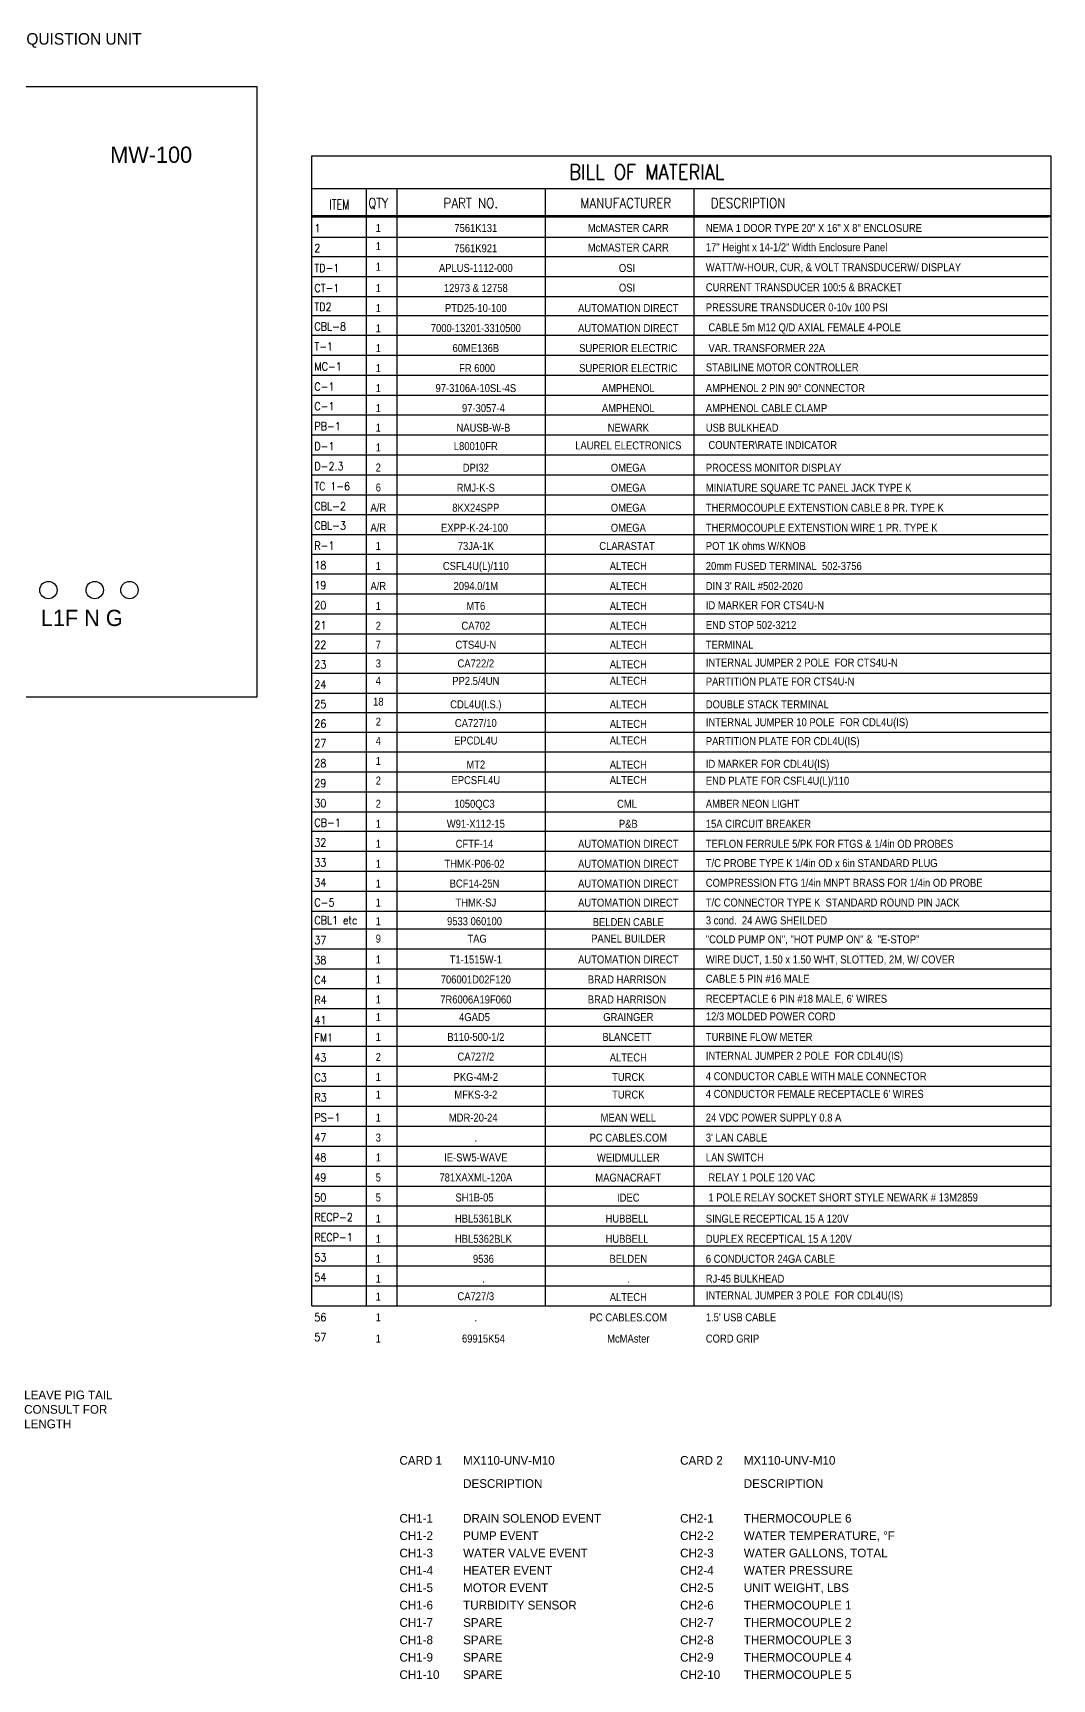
# Model space of a CAD drawing. Extents: x -159 to 139, y -25 to 155.
# Drawn here: x 95.5 to 139.5, y 82.9 to 153.9 of the extents above; entities that cross this region are included whole.
import ezdxf
from ezdxf import colors
from ezdxf.entities.mleader import LeaderData, LeaderLine
from ezdxf.enums import TextEntityAlignment as Align
from ezdxf.math import Vec2, Vec3

# ---------------------------------------------------------------- set-up
doc = ezdxf.new("R2010")
doc.units = 0
doc.header["$MEASUREMENT"] = 0
doc.layers.get('0').update_dxf_attribs({"linetype": 'CONTINUOUS'})
doc.layers.add('COMP', color=3, linetype='CONTINUOUS')
doc.layers.add('TEXT', color=4, linetype='CONTINUOUS')
doc.styles.add('SIMPLEX', font='SIMPLEX.shx')

msp = doc.modelspace()

# ---------------------------------------------------------------- linework, layer by layer
at = {"linetype": 'Continuous'}
for p, q in [((107.5, 148.625), (139.42583, 148.625)), ((107.5, 147.21597), (139.42583, 147.21597)), ((107.5, 145.9912), (139.30455, 145.9912)), ((107.5, 145.12223), (139.30455, 145.12223)), ((107.5, 144.27611), (139.30455, 144.27611)), ((107.5, 143.41211), (139.30455, 143.41211)), ((107.5, 142.54811), (139.30455, 142.54811)), ((107.5, 141.73432), (139.30455, 141.73432)), ((107.5, 140.8882), (139.30455, 140.8882)), ((107.5, 140.0242), (139.30455, 140.0242)), ((107.5, 139.1602), (139.30455, 139.1602)), ((107.5, 138.29123), (139.30455, 138.29123)), ((107.5, 137.44511), (139.30455, 137.44511)), ((107.5, 136.58111), (139.30455, 136.58111)), ((107.5, 135.71711), (139.30455, 135.71711)), ((107.5, 134.85311), (139.30455, 134.85311)), ((107.5, 133.98911), (139.30455, 133.98911)), ((107.5, 133.13392), (139.30455, 133.13392)), ((107.5, 132.26992), (139.30455, 132.26992)), ((107.5, 131.4236), (139.42583, 131.4236)), ((107.5, 130.57748), (139.42583, 130.57748)), ((107.5, 129.71348), (139.42583, 129.71348)), ((107.5, 128.84948), (139.42583, 128.84948)), ((107.5, 127.98548), (139.42583, 127.98548)), ((107.5, 127.15199), (139.42583, 127.15199)), ((107.5, 126.28799), (139.42583, 126.28799)), ((107.5, 125.42399), (139.42583, 125.42399)), ((107.5, 124.58547), (139.30455, 124.58547)), ((107.5, 123.73915), (139.42583, 123.73915)), ((107.5, 122.89303), (139.42583, 122.89303)), ((107.5, 122.02903), (139.42583, 122.02903)), ((107.5, 121.16503), (139.42583, 121.16503)), ((107.5, 120.30103), (139.42583, 120.30103)), ((107.5, 119.46755), (139.42583, 119.46755)), ((107.5, 118.60355), (139.42583, 118.60355)), ((107.5, 117.73955), (139.42583, 117.73955)), ((107.5, 116.88117), (139.42583, 116.88117)), ((107.5, 116.01717), (139.42583, 116.01717)), ((107.5, 115.25644), (139.42583, 115.25644)), ((107.5, 114.39244), (139.42583, 114.39244)), ((107.5, 113.52844), (139.42583, 113.52844)), ((107.5, 112.67007), (139.42583, 112.67007)), ((107.5, 111.80607), (139.42583, 111.80607)), ((107.5, 111.04534), (139.42583, 111.04534)), ((107.5, 110.18134), (139.42583, 110.18134)), ((107.5, 109.31734), (139.42583, 109.31734)), ((107.5, 108.45896), (139.42583, 108.45896)), ((107.5, 107.59496), (139.42583, 107.59496)), ((107.5, 106.73096), (139.42583, 106.73096)), ((107.5, 105.86696), (139.42583, 105.86696)), ((107.5, 105.00859), (139.42583, 105.00859)), ((107.5, 104.14459), (139.42583, 104.14459)), ((107.5, 103.28621), (139.42583, 103.28621)), ((107.5, 102.42221), (139.42583, 102.42221)), ((107.5, 101.55821), (139.42583, 101.55821)), ((107.5, 100.69421), (139.42583, 100.69421)), ((107.5, 99.83583), (139.42583, 99.83583)), ((107.5, 98.97183), (139.42583, 98.97183))]:
    msp.add_line(p, q, dxfattribs=at)
for p, q in [((107.5, 98.97183), (107.5, 148.625)), ((139.42583, 148.625), (139.42583, 98.97183)), ((109.87006, 98.97183), (109.87006, 147.21597)), ((111.18604, 98.97183), (111.18604, 147.21597)), ((117.60144, 98.97183), (117.60144, 147.21597)), ((124.01684, 98.97183), (124.01684, 147.21597))]:
    msp.add_line(p, q)
msp.add_lwpolyline([(139.42583, 146.01928, 0.108, 0.108, 0), (107.5, 146.01928, 0.108, 0.108, 0)], format="xyseb", dxfattribs=at)
at = {"layer": 'COMP'}
msp.add_lwpolyline([(80.625, 151.625), (105.125, 151.625), (105.125, 125.25), (80.625, 125.25)], close=True, dxfattribs=at)
for centre in [(96.125, 129.875), (98.125, 129.875), (99.625, 129.875)]:
    msp.add_circle(centre, 0.375, dxfattribs=at)

# ---------------------------------------------------------------- texts
msp.add_text('YOKOGAWA DATA ACQUISTION UNIT', height=0.5).set_placement((94.12961, 153.42717), align=Align.CENTER)
at = {"linetype": 'Continuous', "style": 'SIMPLEX', "width": 0.875}
for s, height, p in [('BILL OF MATERIAL', 0.648, (121.97564, 147.60218)), ('PART NO.', 0.432, (114.36983, 146.37253)), ('MANUFACTURER', 0.432, (121.06583, 146.37253))]:
    msp.add_text(s, height=height, dxfattribs=at).set_placement(p, align=Align.CENTER)
at = {"linetype": 'Continuous', "style": 'SIMPLEX'}
for s, width, p, p2 in [('ITEM', 0.688525, (108.26183, 146.3099), (109.12583, 146.3099)), ('QTY', 0.75, (109.94183, 146.37253), (110.80583, 146.37253))]:
    msp.add_text(s, height=0.432, dxfattribs=dict(at, width=width)).set_placement(p, p2, align=Align.FIT)
at = {"linetype": 'Continuous', "style": 'SIMPLEX', "width": 0.875}
for s, height, p in [('DESCRIPTION', 0.432, (124.73783, 146.37253)), ('1', 0.3456, (107.61383, 145.32532)), ('2', 0.3456, (107.61383, 144.47423)), ('TD-1', 0.3456, (107.61383, 143.61023)), ('CT-1', 0.3456, (107.61383, 142.74623)), ('TD2', 0.3456, (107.61383, 141.93244)), ('CBL-8', 0.3456, (107.61383, 141.08632)), ('T-1', 0.3456, (107.61383, 140.22232)), ('MC-1', 0.3456, (107.61383, 139.35832)), ('C-1', 0.3456, (107.61383, 138.48935)), ('C-1', 0.3456, (107.61383, 137.64323)), ('PB-1', 0.3456, (107.61383, 136.77923)), ('D-1', 0.3456, (107.61383, 135.91523)), ('D-2.3', 0.3456, (107.61383, 135.05123)), ('TC 1-6', 0.3456, (107.61383, 134.18723)), ('CBL-2', 0.3456, (107.61383, 133.32323)), ('CBL-3', 0.3456, (107.61383, 132.48592)), ('R-1', 0.3456, (107.61383, 131.62192)), ('18', 0.3456, (107.61383, 130.7756)), ('19', 0.3456, (107.61383, 129.9116)), ('20', 0.3456, (107.61383, 129.0476)), ('21', 0.3456, (107.61383, 128.1836)), ('22', 0.3456, (107.61383, 127.34449)), ('23', 0.3456, (107.61383, 126.48612)), ('24', 0.3456, (107.61383, 125.62212)), ('25', 0.3456, (107.61383, 124.78301)), ('26', 0.3456, (107.61383, 123.93747)), ('27', 0.3456, (107.61383, 123.09115)), ('28', 0.3456, (107.61383, 122.22715)), ('29', 0.3456, (107.61383, 121.36315)), ('30', 0.3456, (107.61383, 120.49915)), ('CB-1', 0.3456, (107.61383, 119.66004)), ('32', 0.3456, (107.61383, 118.80167)), ('33', 0.3456, (107.61383, 117.93767)), ('34', 0.3456, (107.61383, 117.07929)), ('C-5', 0.3456, (107.61383, 116.21529)), ('CBL1 etc', 0.3456, (107.61383, 115.44894)), ('37', 0.3456, (107.61383, 114.59056)), ('38', 0.3456, (107.61383, 113.72656)), ('C4', 0.3456, (107.61383, 112.86819)), ('R4', 0.3456, (107.61383, 112.00419)), ('41', 0.3456, (107.61383, 111.14019)), ('FM1 ', 0.3456, (107.61383, 110.37946)), ('43', 0.3456, (107.61383, 109.51546)), ('C3', 0.3456, (107.61383, 108.65709)), ('R3', 0.3456, (107.61383, 107.79309)), ('PS-1', 0.3456, (107.61383, 106.92909)), ('47', 0.3456, (107.61383, 106.06509)), ('48', 0.3456, (107.61383, 105.20671)), ('49', 0.3456, (107.61383, 104.34271)), ('50', 0.3456, (107.61383, 103.47871)), ('RECP-2', 0.3456, (107.61383, 102.62762)), ('RECP-1', 0.3456, (107.61383, 101.75633)), ('53', 0.3456, (107.61383, 100.89233)), ('54', 0.3456, (107.61383, 100.03396)), ('56', 0.3456, (107.61383, 98.30596)), ('57', 0.3456, (107.61383, 97.44758))]:
    msp.add_text(s, height=height, dxfattribs=at).set_placement(p)
at = {"linetype": 'Continuous', "width": 0.88}
for s, p in [('1', (110.37383, 145.33823)), ('7561K131', (114.58583, 145.33823)), ('McMASTER CARR', (121.17383, 145.33823)), ('1', (110.37383, 144.55562)), ('7561K921', (114.58583, 144.46132)), ('McMASTER CARR', (121.17383, 144.49211)), ('1', (110.37383, 143.66588)), ('APLUS-1112-000', (114.58583, 143.6152)), ('OSI ', (121.17383, 143.6152)), ('1', (110.37383, 142.74623)), ('12973 & 12758', (114.58583, 142.7512)), ('OSI ', (121.17383, 142.76411)), ('1', (110.37383, 141.88223)), ('PTD25-10-100', (114.58583, 141.88223)), ('AUTOMATION DIRECT', (121.17383, 141.88223)), ('1', (110.37383, 141.00837)), ('7000-13201-3310500', (114.58583, 141.01823)), ('AUTOMATION DIRECT', (121.17383, 141.01823)), ('1', (110.37383, 140.15414)), ('60ME136B', (114.58583, 140.15414)), ('SUPERIOR ELECTRIC', (121.17383, 140.15414)), ('1', (110.37383, 139.29014)), (' FR 6000', (114.58583, 139.29014)), ('SUPERIOR ELECTRIC', (121.17383, 139.29014)), ('1', (110.37383, 138.42614)), ('97-3106A-10SL-4S', (114.58583, 138.42614)), ('AMPHENOL', (121.17383, 138.42614)), ('1', (110.37383, 137.56214)), ('97-3057-4', (114.91483, 137.56214)), ('AMPHENOL', (121.17383, 137.56214)), ('1', (110.37383, 136.71582)), ('NAUSB-W-B', (114.91483, 136.71582)), ('NEWARK', (121.17383, 136.71582)), ('1', (110.37383, 135.86083)), ('L80010FR', (114.58583, 135.9202)), ('LAUREL ELECTRONICS', (121.17383, 135.95099)), ('2', (110.37383, 134.99683)), ('DPI32', (114.58583, 134.98762)), ('OMEGA', (121.17383, 134.98762)), ('6', (110.37383, 134.13283)), ('RMJ-K-S', (114.58583, 134.12362)), ('OMEGA', (121.17383, 134.12362)), ('A/R', (110.37383, 133.26883)), ('8KX24SPP', (114.58583, 133.25962)), ('OMEGA', (121.17383, 133.25962)), ('A/R', (110.37383, 132.40483)), ('EXPP-K-24-100 ', (114.58583, 132.39562)), ('OMEGA', (121.17383, 132.39562)), ('1', (110.37383, 131.60913)), ('73JA-1K', (114.58583, 131.60893)), ('CLARASTAT ', (121.17383, 131.60893)), ('1', (110.37383, 130.74493)), ('CSFL4U(L)/110', (114.58583, 130.74493)), ('ALTECH', (121.17383, 130.74493)), ('A/R', (110.37383, 129.88093)), ('2094.0/1M', (114.58583, 129.88093)), ('ALTECH', (121.17383, 129.88093)), ('MT6', (114.58583, 129.01693)), ('ALTECH', (121.17383, 129.01693)), ('1', (110.37383, 129.01693)), ('2', (110.37383, 128.16518)), ('CA702', (114.58583, 128.16518)), ('ALTECH', (121.17383, 128.16518)), ('7', (110.37383, 127.34492)), ('CTS4U-N', (114.58583, 127.34492)), ('ALTECH', (121.17383, 127.34003)), ('3', (110.37383, 126.53776)), ('CA722/2', (114.58583, 126.53776)), ('ALTECH', (121.17383, 126.50053)), ('4', (110.37383, 125.78764)), ('PP2.5/4UN', (114.58583, 125.78276)), ('ALTECH', (121.17383, 125.78764)), ('18', (110.37383, 124.88687)), ('CDL4U(I.S.)', (114.58583, 124.7708)), ('ALTECH', (121.17383, 124.76591)), ('2', (110.37383, 124.02287)), ('CA727/10', (114.58583, 123.96364)), ('ALTECH', (121.17383, 123.9264)), ('4', (110.37383, 123.18938)), ('EPCDL4U', (114.58583, 123.20863)), ('ALTECH', (121.17383, 123.21352)), ('1', (110.37383, 122.32538)), ('MT2', (114.58583, 122.171)), ('ALTECH', (121.17383, 122.171)), ('2', (110.37383, 121.47926)), ('EPCSFL4U', (114.58583, 121.49851)), ('ALTECH', (121.17383, 121.5034)), ('2', (110.37383, 120.47749)), ('1050QC3 ', (114.58583, 120.47729)), ('CML ', (121.17383, 120.47729)), ('1', (110.37383, 119.61329)), ('W91-X112-15', (114.58583, 119.61329)), ('P&B', (121.17383, 119.61329)), ('1', (110.37383, 118.74929)), ('CFTF-14 ', (114.58583, 118.74929)), ('AUTOMATION DIRECT', (121.17383, 118.74929)), ('1', (110.37383, 117.88529)), ('THMK-P06-02 ', (114.58583, 117.88529)), ('AUTOMATION DIRECT', (121.17383, 117.88529)), ('1', (110.37383, 117.03355)), ('BCF14-25N ', (114.58583, 117.03355)), ('AUTOMATION DIRECT', (121.17383, 117.03355)), ('1', (110.37383, 116.21329)), (' THMK-SJ ', (114.58583, 116.21329)), ('AUTOMATION DIRECT', (121.17383, 116.2084)), ('1', (110.37383, 115.40613)), ('9533 060100 ', (114.58583, 115.40613)), ('BELDEN CABLE', (121.17383, 115.36889)), ('9', (110.37383, 114.65601)), (' TAG', (114.58583, 114.65112)), ('PANEL BUILDER', (121.17383, 114.65601)), ('1', (110.37383, 113.75523)), ('T1-1515W-1', (114.58583, 113.75523)), ('AUTOMATION DIRECT', (121.17383, 113.75523)), ('1', (110.37383, 112.89123)), ('706001D02F120', (114.58583, 112.89123)), ('BRAD HARRISON ', (121.17383, 112.89123)), ('1', (110.37383, 112.02723)), ('7R6006A19F060', (114.58583, 112.02723)), ('BRAD HARRISON ', (121.17383, 112.02723)), ('1', (110.37383, 111.2665)), ('4GAD5 ', (114.58583, 111.2665)), ('GRAINGER', (121.17383, 111.2665)), ('1', (110.37383, 110.40813)), ('B110-500-1/2', (114.58583, 110.40813)), ('BLANCETT ', (121.17383, 110.40813)), ('2', (110.37383, 109.54413)), ('CA727/2', (114.58583, 109.55951)), ('.', (114.58583, 109.54413)), ('ALTECH', (121.17383, 109.52227)), ('.', (121.17383, 109.54413)), ('1', (110.37383, 108.68013)), ('PKG-4M-2', (114.58583, 108.68013)), ('TURCK', (121.17383, 108.68013)), ('1', (110.37383, 107.9194)), ('MFKS-3-2', (114.58583, 107.9194)), ('TURCK', (121.17383, 107.9194)), ('1', (110.37383, 106.92708)), ('MDR-20-24  ', (114.58583, 106.92708)), ('MEAN WELL', (121.17383, 106.92219)), ('3', (110.37383, 106.06308)), ('.', (114.58583, 106.06308)), ('PC CABLES.COM', (121.17383, 106.05819)), ('1', (110.37383, 105.2047)), ('IE-SW5-WAVE', (114.58583, 105.2047)), ('WEIDMULLER', (121.17383, 105.19982)), ('5', (110.37383, 104.3407)), ('781XAXML-120A', (114.58583, 104.3407)), ('MAGNACRAFT', (121.17383, 104.33582)), ('5', (110.37383, 103.4767)), ('SH1B-05 ', (114.58583, 103.4767)), ('IDEC', (121.17383, 103.47182)), ('1', (110.37383, 102.56421)), ('HBL5361BLK', (114.91483, 102.56421)), ('HUBBELL ', (121.17383, 102.56421)), ('1', (110.37383, 101.69292)), ('HBL5362BLK', (114.91483, 101.69292)), ('HUBBELL ', (121.17383, 101.69292)), ('1', (110.37383, 100.82892)), ('9536', (114.91483, 100.82892)), ('BELDEN', (121.17383, 100.82892)), ('1', (110.37383, 99.97055)), ('1', (110.37383, 99.19862)), ('CA727/3', (114.58583, 99.214)), ('.', (114.91483, 99.97055)), ('ALTECH', (121.17383, 99.17677)), ('.', (121.17383, 99.97055)), ('.', (114.58583, 99.19862)), ('.', (121.17383, 99.19862)), ('1', (110.37383, 98.30395)), ('.', (114.58583, 98.30395)), ('PC CABLES.COM', (121.17383, 98.29906)), ('1', (110.37383, 97.38417)), ('69915K54', (114.91483, 97.38417)), ('McMAster', (121.17383, 97.38417))]:
    msp.add_text(s, height=0.3456, dxfattribs=at).set_placement(p, align=Align.CENTER)
for s, p in [('NEMA 1 DOOR TYPE 20" X 16" X 8" ENCLOSURE', (124.52183, 145.33823)), ('17" Height x 14-1/2" Width Enclosure Panel ', (124.52183, 144.51023)), ('WATT/W-HOUR, CUR, & VOLT TRANSDUCERW/ DISPLAY', (124.52183, 143.64623)), ('CURRENT TRANSDUCER 100:5 & BRACKET', (124.52183, 142.78223)), ('PRESSURE TRANSDUCER 0-10v 100 PSI ', (124.52183, 141.91326)), (' CABLE 5m M12 Q/D AXIAL FEMALE 4-POLE', (124.52183, 141.04926)), (' VAR. TRANSFORMER 22A', (124.52183, 140.15414)), ('STABILINE MOTOR CONTROLLER', (124.52183, 139.32117)), ('AMPHENOL 2 PIN 90%%D CONNECTOR', (124.52183, 138.42614)), ('AMPHENOL CABLE CLAMP', (124.52183, 137.56214)), ('USB BULKHEAD', (124.52183, 136.71582)), (' COUNTER\\RATE INDICATOR ', (124.52183, 135.96911)), ('PROCESS MONITOR DISPLAY', (124.52183, 134.98762)), ('MINIATURE SQUARE TC PANEL JACK TYPE K', (124.52183, 134.12362)), ('THERMOCOUPLE EXTENSTION CABLE 8 PR. TYPE K', (124.52183, 133.25962)), ('THERMOCOUPLE EXTENSTION WIRE 1 PR. TYPE K', (124.52183, 132.39562)), ('POT 1K ohms W/KNOB', (124.52183, 131.60893)), ('20mm FUSED TERMINAL  502-3756', (124.52183, 130.74493)), ("DIN 3' RAIL #502-2020", (124.52183, 129.88093)), ('ID MARKER FOR CTS4U-N', (124.52183, 129.04796)), ('END STOP 502-3212', (124.52183, 128.19622)), ('TERMINAL', (124.52183, 127.34492)), ('INTERNAL JUMPER 2 POLE  FOR CTS4U-N', (124.52183, 126.57211)), ('PARTITION PLATE FOR CTS4U-N', (124.52183, 125.75621)), ('DOUBLE STACK TERMINAL', (124.52183, 124.7708)), ('INTERNAL JUMPER 10 POLE  FOR CDL4U(IS) ', (124.52183, 123.99799)), ('PARTITION PLATE FOR CDL4U(IS)', (124.52183, 123.18209)), ('ID MARKER FOR CDL4U(IS)', (124.52183, 122.20203)), ('END PLATE FOR CSFL4U(L)/110', (124.52183, 121.47197)), ('AMBER NEON LIGHT', (124.52183, 120.47729)), ('15A CIRCUIT BREAKER', (124.52183, 119.61329)), ('TEFLON FERRULE 5/PK FOR FTGS & 1/4in OD PROBES ', (124.52183, 118.74929)), ('T/C PROBE TYPE K 1/4in OD x 6in STANDARD PLUG ', (124.52183, 117.91632)), ('COMPRESSION FTG 1/4in MNPT BRASS FOR 1/4in OD PROBE', (124.52183, 117.06458)), ('T/C CONNECTOR TYPE K  STANDARD ROUND PIN JACK ', (124.52183, 116.21329)), ('3 cond.  24 AWG SHEILDED ', (124.52183, 115.44048)), ('"COLD PUMP ON", "HOT PUMP ON" &  "E-STOP"', (124.52183, 114.62458)), ('WIRE DUCT, 1.50 x 1.50 WHT, SLOTTED, 2M, W/ COVER', (124.52183, 113.75523)), ('CABLE 5 PIN #16 MALE ', (124.52183, 112.92226)), ("RECEPTACLE 6 PIN #18 MALE, 6' WIRES ", (124.52183, 112.05826)), ('12/3 MOLDED POWER CORD', (124.52183, 111.29754)), ('TURBINE FLOW METER', (124.52183, 110.40813)), ('.', (124.52183, 109.57516)), ('INTERNAL JUMPER 2 POLE  FOR CDL4U(IS) ', (124.52183, 109.59386)), ('4 CONDUCTOR CABLE WITH MALE CONNECTOR', (124.52183, 108.71116)), ("4 CONDUCTOR FEMALE RECEPTACLE 6' WIRES", (124.52183, 107.95043)), ('24 VDC POWER SUPPLY 0.8 A', (124.52183, 106.92708)), ("3' LAN CABLE", (124.52183, 106.06308)), ('LAN SWITCH', (124.52183, 105.2047)), (' RELAY 1 POLE 120 VAC', (124.52183, 104.3407)), (' 1 POLE RELAY SOCKET SHORT STYLE NEWARK # 13M2859 ', (124.52183, 103.4767)), ('SINGLE RECEPTICAL 15 A 120V', (124.52183, 102.56421)), ('DUPLEX RECEPTICAL 15 A 120V', (124.52183, 101.69292)), ('6 CONDUCTOR 24GA CABLE', (124.52183, 100.82892)), ('RJ-45 BULKHEAD', (124.52183, 99.97055)), ('INTERNAL JUMPER 3 POLE  FOR CDL4U(IS) ', (124.52183, 99.24836)), ('.', (124.52183, 99.22966)), ("1.5' USB CABLE", (124.52183, 98.30395)), ('CORD GRIP', (124.52183, 97.38417))]:
    msp.add_text(s, height=0.3456, dxfattribs=at).set_placement(p)
at = {"layer": 'TEXT'}
for s, p in [('CARD 1', (111.28707, 92.10998)), ('MX110-UNV-M10', (114.03707, 92.10998)), ('CARD 2', (123.41207, 92.10998)), ('MX110-UNV-M10', (126.16207, 92.10998)), ('DESCRIPTION', (114.03707, 91.10998)), ('DESCRIPTION', (126.16207, 91.10998)), ('CH1-1', (111.28707, 89.60998)), ('DRAIN SOLENOD EVENT', (114.03707, 89.60998)), ('CH2-1', (123.41207, 89.60998)), ('THERMOCOUPLE 6', (126.16207, 89.60998)), ('CH1-2', (111.28707, 88.85998)), ('PUMP EVENT', (114.03707, 88.85998)), ('CH2-2', (123.41207, 88.85998)), ('WATER TEMPERATURE, %%DF', (126.16207, 88.85998)), ('CH1-3', (111.28707, 88.10998)), ('WATER VALVE EVENT', (114.03707, 88.10998)), ('CH2-3', (123.41207, 88.10998)), ('WATER GALLONS, TOTAL', (126.16207, 88.10998)), ('CH1-4', (111.28707, 87.35998)), ('HEATER EVENT', (114.03707, 87.35998)), ('CH2-4', (123.41207, 87.35998)), ('WATER PRESSURE', (126.16207, 87.35998)), ('CH1-5', (111.28707, 86.60998)), ('MOTOR EVENT', (114.03707, 86.60998)), ('CH2-5', (123.41207, 86.60998)), ('UNIT WEIGHT, LBS', (126.16207, 86.60998)), ('CH1-6', (111.28707, 85.85998)), ('TURBIDITY SENSOR', (114.03707, 85.85998)), ('CH2-6', (123.41207, 85.85998)), ('THERMOCOUPLE 1', (126.16207, 85.85998)), ('CH1-7', (111.28707, 85.10998)), ('SPARE', (114.03707, 85.10998)), ('CH2-7', (123.41207, 85.10998)), ('THERMOCOUPLE 2', (126.16207, 85.10998)), ('CH1-8', (111.28707, 84.35998)), ('SPARE', (114.03707, 84.35998)), ('CH2-8', (123.41207, 84.35998)), ('THERMOCOUPLE 3', (126.16207, 84.35998)), ('CH1-9', (111.28707, 83.60998)), ('SPARE', (114.03707, 83.60998)), ('CH2-9', (123.41207, 83.60998)), ('THERMOCOUPLE 4', (126.16207, 83.60998)), ('CH1-10', (111.28707, 82.85998)), ('SPARE', (114.03707, 82.85998)), ('CH2-10', (123.41207, 82.85998)), ('THERMOCOUPLE 5', (126.16207, 82.85998))]:
    msp.add_text(s, height=0.375, dxfattribs=at).set_placement(p)
at = {"layer": 'TEXT', "linetype": 'ByBlock', "char_height": 0.7, "width": 10.675, "attachment_point": 2}
for s, insert in [('MW-100', (100.5625, 149.025)), ('L1F N G', (97.5625, 129.025))]:
    msp.add_mtext(s, dxfattribs=dict(at, insert=insert))

# ---------------------------------------------------------------- leaders
at = {"layer": 'TEXT'}
ml = msp.add_multileader_mtext('Standard', dxfattribs=at)
ml.set_content('LEAVE PIG TAIL\\PCONSULT FOR\\PLENGTH', color=256)
ml.set_leader_properties()
ml.build(insert=Vec2(0, 0))
ml.multileader.update_dxf_attribs({"dogleg_length": 0.36, "arrow_head_size": 0.18})
ctx = ml.context
ctx.base_point, ctx.char_height, ctx.arrow_head_size, ctx.landing_gap_size, ctx.plane_origin = Vec3(94.985, 95.125), 0.375, 0.18, 0.09, Vec3(93, 93.375)
notes = []
notes.append((ctx, [(0, (1, 1, 0), (94.625, 95.125), (1, 0), 0.36, [(0, [(93, 93.375)], 0, [])])]))
ctx.mtext.insert, ctx.mtext.flow_direction = Vec3(95.075, 95.3125), 5
for ctx, leaders in notes:
    for number, flags, end, landing, length, lines in leaders:
        leader = LeaderData()
        leader.index, (leader.has_last_leader_line, leader.has_dogleg_vector, leader.attachment_direction) = number, flags
        leader.last_leader_point, leader.dogleg_vector, leader.dogleg_length = Vec3(end), Vec3(landing), length
        for number, points, colour, breaks in lines:
            line = LeaderLine()
            line.index, line.vertices, line.color, line.breaks = number, Vec3.list(points), colors.encode_raw_color(colour), breaks
            leader.lines.append(line)
        ctx.leaders.append(leader)

doc.saveas('drawing.dxf')
